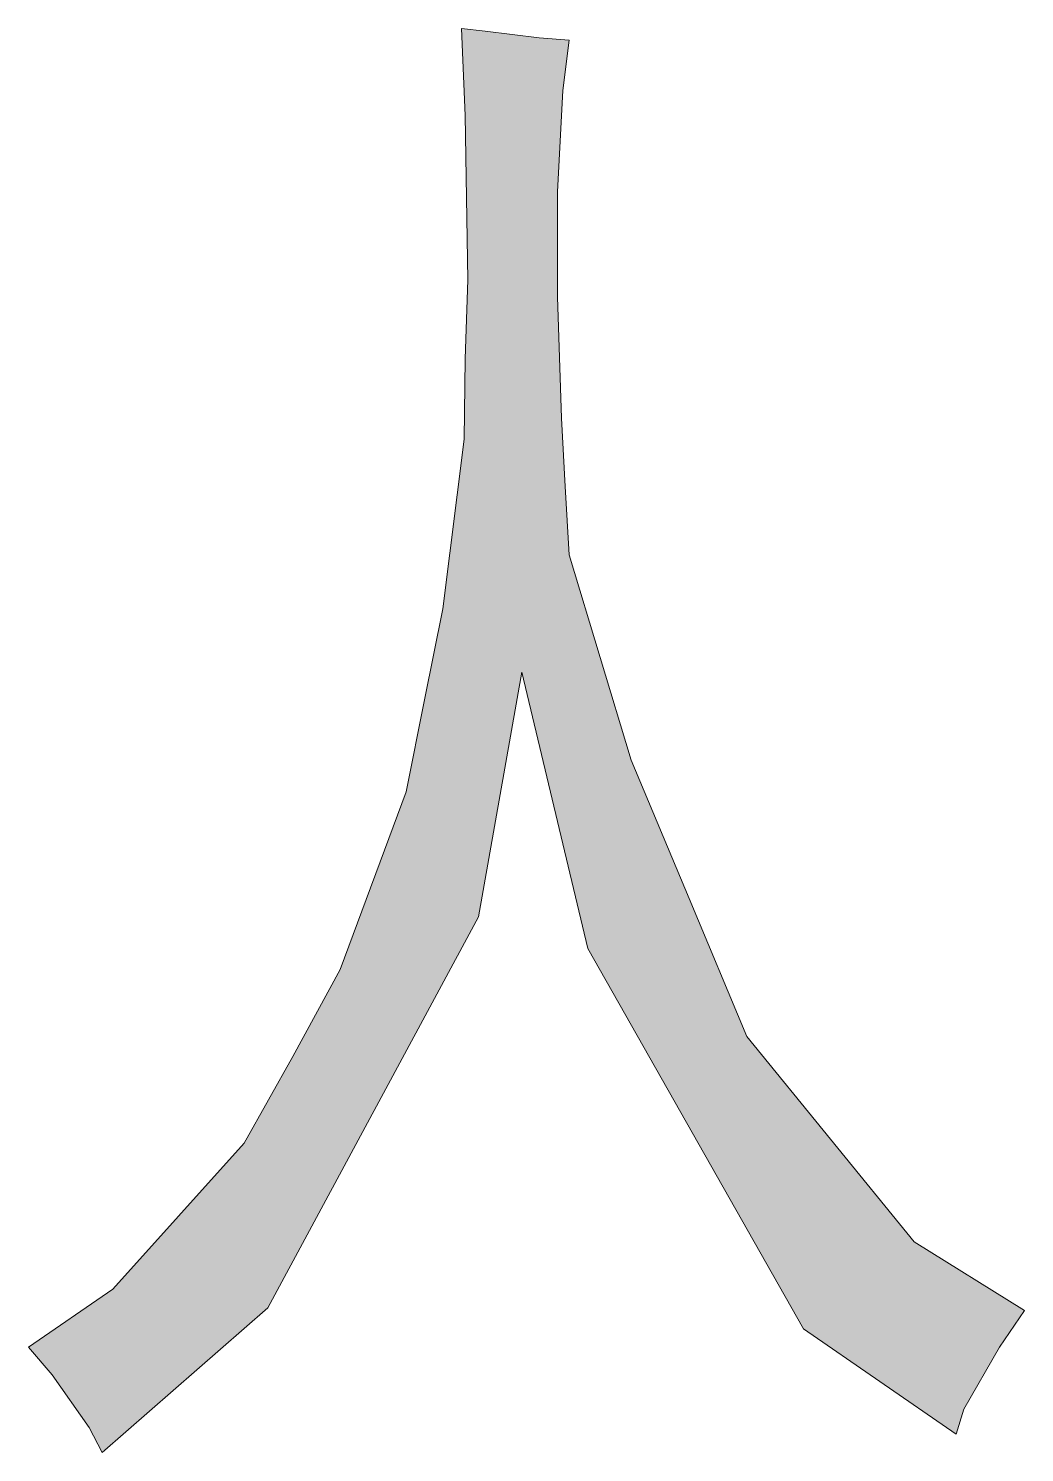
# Model space of a CAD drawing. Header units: millimetres. Extents: x 0 to 207, y 0 to 293.
# Drawn here: x 51.163 to 53.834, y 8.523 to 12.34 of the extents above; entities that cross this region are included whole.
import ezdxf

# ---------------------------------------------------------------- set-up
doc = ezdxf.new("R2010")
doc.units = ezdxf.units.MM

msp = doc.modelspace()

# ---------------------------------------------------------------- hatches: boundary and pattern name
h = msp.add_hatch(color=0)
h.dxf.hatch_style = 2
h.paths.add_polyline_path([(51.163361, 8.805333), (51.389139, 8.960556), (51.741917, 9.352139), (51.872444, 9.584972), (51.999444, 9.817806), (52.175833, 10.294056), (52.225222, 10.541), (52.274611, 10.784417), (52.331056, 11.2395), (52.334583, 11.454694), (52.341639, 11.666361), (52.334583, 12.107333), (52.324, 12.340167), (52.3875, 12.333111), (52.532139, 12.315472), (52.613278, 12.308417), (52.595639, 12.174361), (52.581528, 11.902722), (52.581528, 11.761611), (52.581528, 11.6205), (52.592111, 11.295944), (52.602694, 11.1125), (52.613278, 10.929056), (52.779083, 10.378722), (52.934306, 10.008306), (53.089528, 9.637889), (53.537556, 9.087556), (53.833889, 8.904111), (53.766861, 8.805333), (53.671611, 8.639528), (53.650444, 8.5725), (53.241222, 8.854722), (52.662667, 9.87425), (52.486278, 10.615083), (52.369861, 9.958917), (51.805417, 8.911167), (51.360917, 8.523111), (51.325639, 8.590139), (51.226861, 8.73125)])

# ---------------------------------------------------------------- linework, layer by layer
at = {"color": 0, "lineweight": 0}
msp.add_lwpolyline([(51.163361, 8.805333), (51.389139, 8.960556), (51.741917, 9.352139), (51.872444, 9.584972), (51.999444, 9.817806), (52.175833, 10.294056), (52.225222, 10.541), (52.274611, 10.784417), (52.331056, 11.2395), (52.334583, 11.454694), (52.341639, 11.666361), (52.334583, 12.107333), (52.324, 12.340167), (52.3875, 12.333111), (52.532139, 12.315472), (52.613278, 12.308417), (52.595639, 12.174361), (52.581528, 11.902722), (52.581528, 11.761611), (52.581528, 11.6205), (52.592111, 11.295944), (52.602694, 11.1125), (52.613278, 10.929056), (52.779083, 10.378722), (52.934306, 10.008306), (53.089528, 9.637889), (53.537556, 9.087556), (53.833889, 8.904111), (53.766861, 8.805333), (53.671611, 8.639528), (53.650444, 8.5725), (53.241222, 8.854722), (52.662667, 9.87425), (52.486278, 10.615083), (52.369861, 9.958917), (51.805417, 8.911167), (51.360917, 8.523111), (51.325639, 8.590139), (51.226861, 8.73125)], close=True, dxfattribs=at)

doc.saveas('drawing.dxf')
